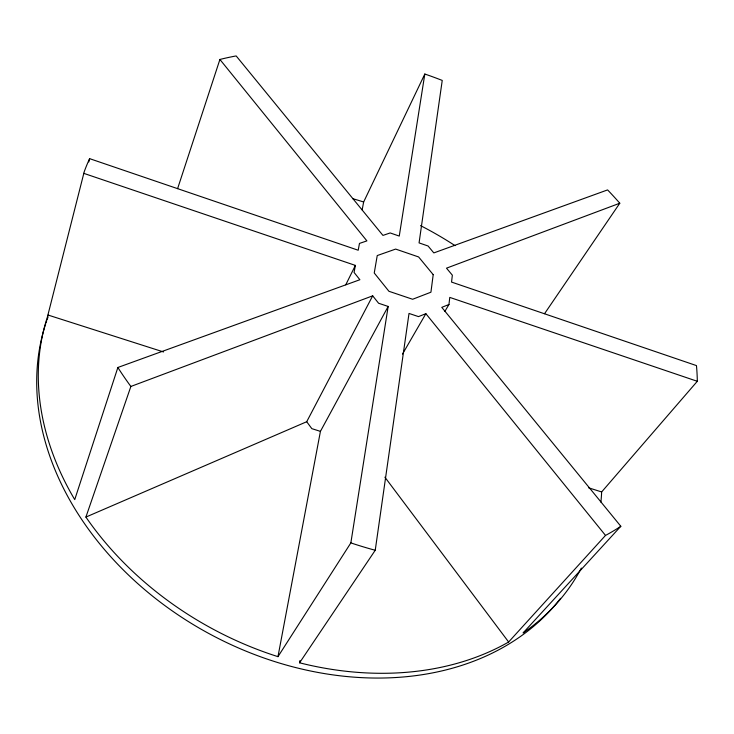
<?xml version="1.0" encoding="UTF-8"?>
<svg xmlns="http://www.w3.org/2000/svg" width="734" height="734" viewBox="0 0 734 734"><rect width="100%" height="100%" fill="white"/><g stroke="black" fill="none" stroke-linecap="round" stroke-linejoin="round"><path stroke-width="1.1" d="M362.156 209.878L363.642 202.006L424.821 74.033L426.702 74.675A331.64 230.448 28.4 0 1 440.382 79.703L442.235 80.428L419.068 242.899L428.087 246.009L433.822 252.918L607.587 189.913L608.936 191.317A331.64 230.448 28.4 0 1 618.523 201.777L619.79 203.226L446.501 268.167L452.346 275.186L451.548 282.076L696.456 365.596L696.612 367.294A331.64 230.448 28.4 0 1 697.282 379.616L697.3 381.295L601.641 491.954L601.531 494.285A295.93 226.87 28.4 0 1 600.907 502.157M444.877 311.372L448.951 304.5L449.777 297.398L697.3 381.295M605.513 535.416L508.634 642.002L506.304 643.333A295.93 226.87 28.4 0 1 302.913 663.637L299.573 662.802L375.239 550.261L409.012 313.436L418.499 316.611L425.867 313.684L605.513 535.416L607.229 534.499A331.64 230.448 28.4 0 0 619.257 527.324L620.826 526.278L441.785 307.353L448.951 304.5M350.861 542.885L388.158 306.445L378.597 303.243L372.688 295.83L130.872 386.451L85.906 517.075L87.75 519.736A295.93 226.87 28.4 0 0 274.654 655.59L277.975 656.655L350.861 542.885L353.467 543.766A331.64 230.448 28.4 0 0 372.624 549.555L375.239 550.261M424.821 74.033L399.259 236.073L390.176 232.944L382.946 235.412L236.174 55.94L234.394 56.261A331.64 230.448 28.4 0 0 221.622 59.032L219.906 59.463L177.6 188.647M299.573 662.802L299.967 660.554M83.676 173.316L355.384 265.405L354.072 272.442L359.88 279.727L117.871 367.477L74.74 499.615L73.134 496.89A295.93 226.87 28.4 0 1 47.315 317.354L84.236 171.701A331.64 230.448 28.4 0 1 88.915 160.186L89.631 158.654L358.201 250.239L359.467 243.422L366.899 240.89L219.906 59.463M277.975 656.655L320.428 431.363L388.158 306.445M88.796 161.975L89.631 158.654M345.751 284.801L355.384 265.405M85.906 517.075L306.711 421.72L372.688 295.83M402.498 354.091L425.867 313.684M544.545 313.693L619.79 203.226M620.826 526.278L523.103 632.928L525.241 631.451A295.93 226.87 28.4 0 0 581.337 568.061M320.428 431.363L311.822 428.647L306.711 421.72M48.095 315.06L163.526 351.953M588.567 487.78L601.641 491.954M363.642 202.006L361.165 201.208A295.93 226.87 28.4 0 0 352.724 198.666M384.873 477.173L508.634 642.002M130.872 386.451L129.386 384.433A331.64 230.448 28.4 0 1 119.174 369.532L117.871 367.477M560.565 598.32A294.352 226.595 28.4 0 1 211.254 634.809A294.352 226.595 28.4 0 1 45.737 323.63M46.059 322.657A294.352 226.595 28.4 0 1 46.719 320.712M47.059 319.749A294.352 226.595 28.4 0 1 48.095 316.859M420.509 225.604A295.93 226.87 28.4 0 1 455.062 245.642M433.207 274.654L430.931 292.205L412.627 299.27L388.937 291.288L374.248 273.002L377.239 255.56L395.644 249.083L418.619 256.955L433.207 274.654"/></g></svg>
